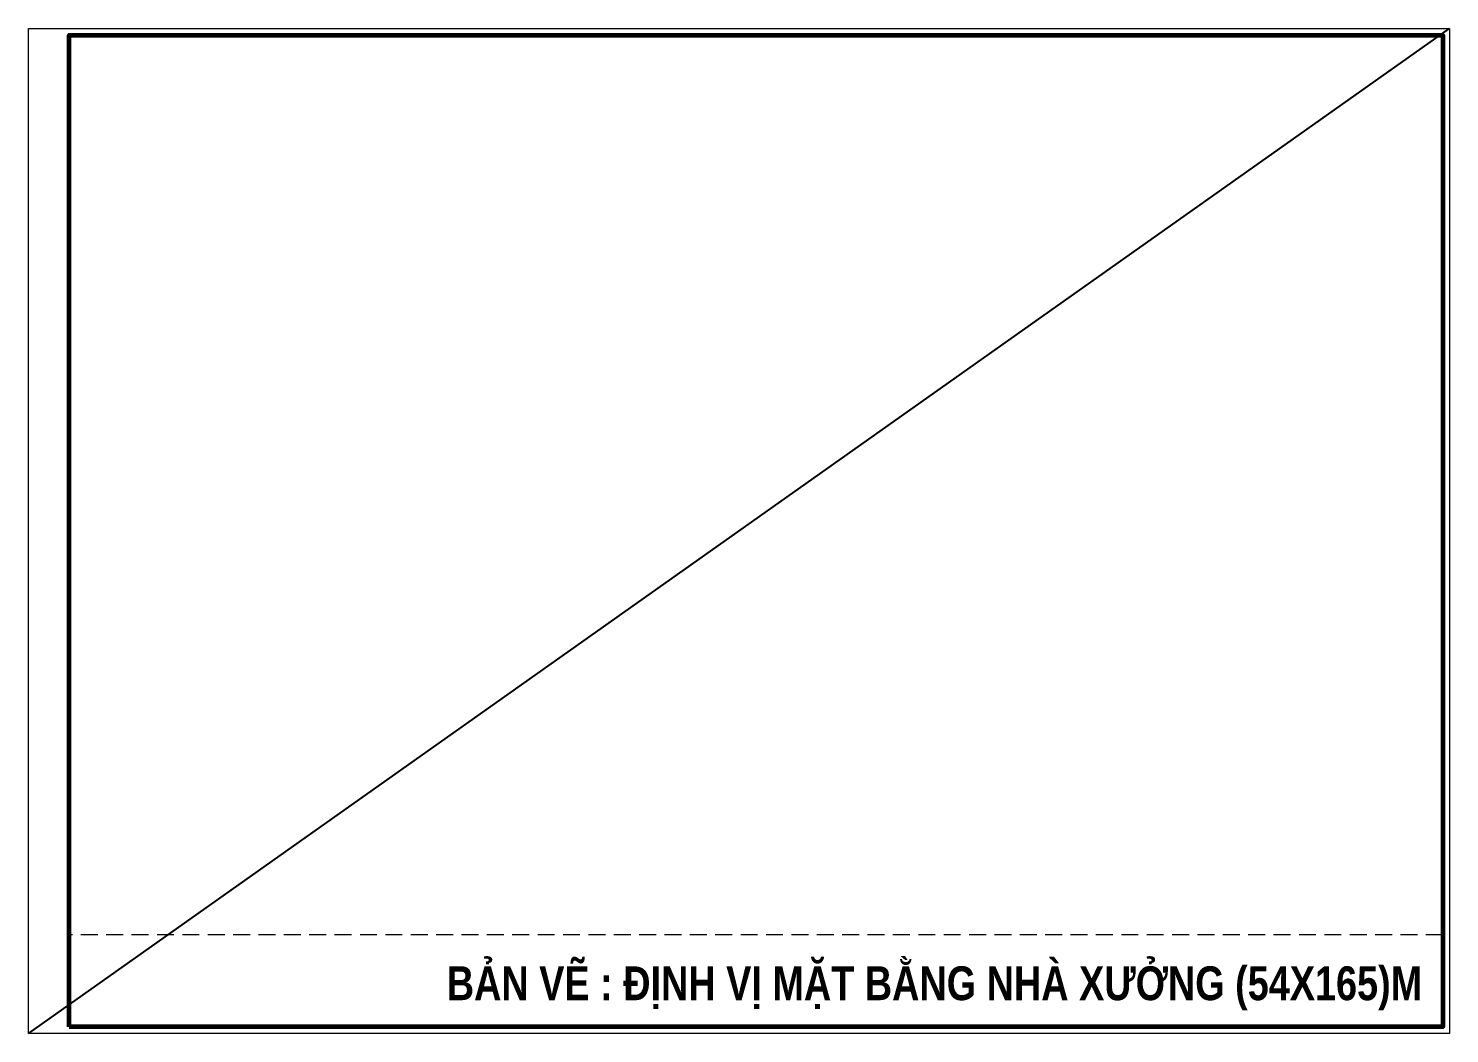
# Model space of a CAD drawing. Extents: x 597247 to 597986, y 2301157 to 2301524.
# Drawn here: x 597247.1 to 597667.1, y 2301156.9 to 2301453.9 of the extents above; entities that cross this region are included whole.
import ezdxf
from ezdxf.enums import TextEntityAlignment as Align

# ---------------------------------------------------------------- set-up
doc = ezdxf.new("R2010")
doc.units = 0
doc.header["$MEASUREMENT"] = 0
doc.linetypes.add('HIDDEN', pattern=[0.375, 0.25, -0.125])
doc.layers.get('DEFPOINTS').update_dxf_attribs({"color": 8, "linetype": 'CONTINUOUS'})
doc.layers.add('0-Text', color=7, linetype='CONTINUOUS')
doc.layers.add('Khungten_LCDI', color=7, linetype='CONTINUOUS')
doc.layers.add('KCS_Plotter', color=11, linetype='CONTINUOUS', plot=False)
doc.layers.add('LC MANH DUT', color=35, linetype='HIDDEN', lineweight=5)
doc.styles.add('LC3', font='VHARIALB.ttf', dxfattribs={"width": 0.8})

msp = doc.modelspace()

# ---------------------------------------------------------------- linework, layer by layer
at = {"layer": 'DEFPOINTS', "lineweight": 0}
msp.add_lwpolyline([(597247.06, 2301156.95), (597247.06, 2301453.95), (597667.06, 2301453.95), (597667.06, 2301156.95)], close=True, dxfattribs=at)
at = {"layer": 'KCS_Plotter', "ltscale": 2}
msp.add_line((597247.06, 2301156.95), (597667.06, 2301453.95), dxfattribs=at)
at = {"layer": 'Khungten_LCDI', "color": 5, "lineweight": 60}
msp.add_lwpolyline([(597259.06, 2301158.95), (597259.06, 2301451.95), (597665.06, 2301451.95), (597665.06, 2301158.95)], close=True, dxfattribs=at)
at = {"layer": 'LC MANH DUT', "ltscale": 20}
msp.add_line((597665.06, 2301186.1), (597259.06, 2301186.1), dxfattribs=at)

# ---------------------------------------------------------------- texts
at = {"layer": '0-Text', "style": 'LC3', "width": 0.8}
msp.add_text('b¶n vÏ : ®Þnh vÞ mÆt b»ng nhµ x\xadëng (54x165)m', height=10, dxfattribs=at).set_placement((597658.96, 2301166.81), align=Align.RIGHT)

doc.saveas('drawing.dxf')
